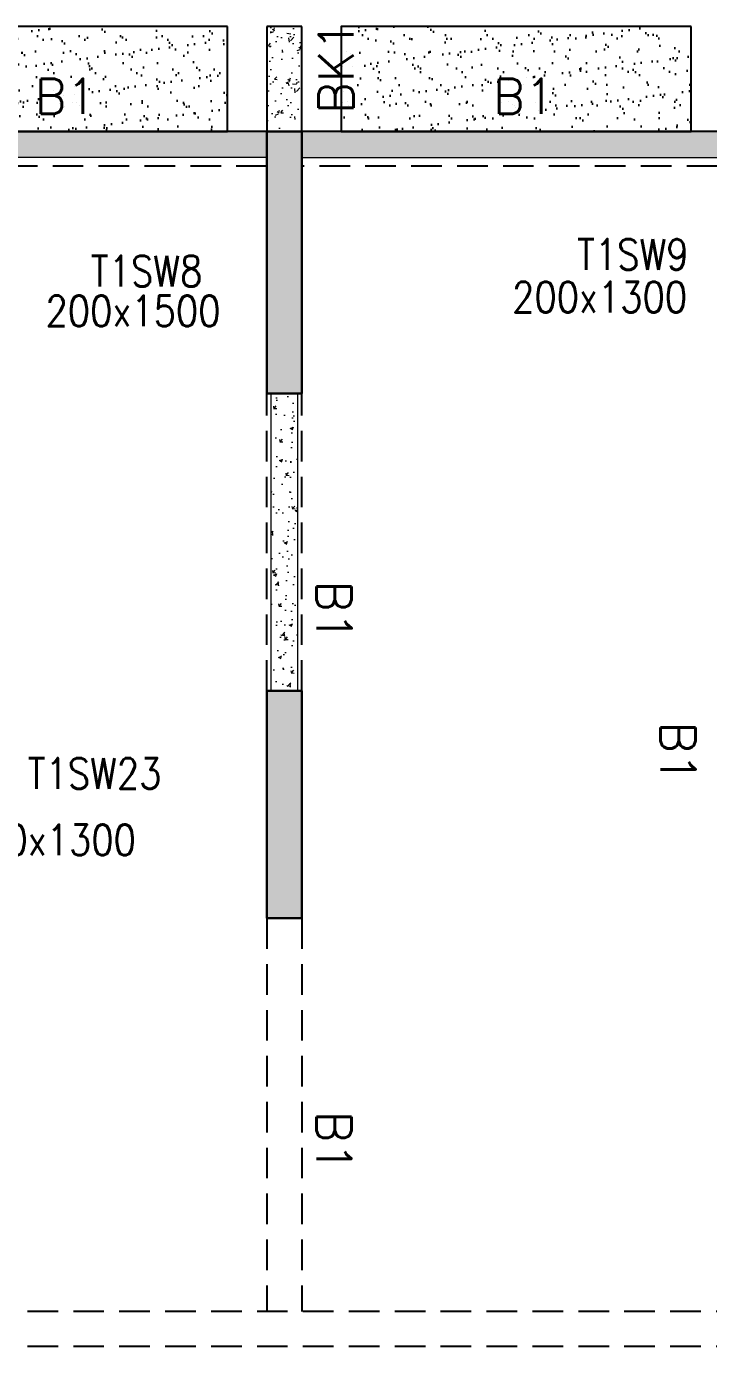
# Model space of a CAD drawing. Header units: millimetres. Extents: x 1078357 to 2594950, y -4969473 to -4636555.
# Drawn here: x 1829556 to 1833457, y -4654688 to -4647138 of the extents above; entities that cross this region are included whole.
import ezdxf

# ---------------------------------------------------------------- set-up
doc = ezdxf.new("R2010")
doc.units = ezdxf.units.MM
for name, pattern in [('CONTINOUS', [0]), ('HIDDEN', [0.375, 0.25, -0.125]), ('New Retail block$0$CONTINOUS', [0])]:
    doc.linetypes.add(name, pattern=pattern)
for name, color, linetype, lineweight in [('A-_ANOTDIMA_D-', 6, 'Continuous', 13), ('COL. NO.', 30, 'Continuous', 25), ('COL. SIZE', 7, 'Continuous', 25), ('HATCH', 8, 'Continuous', 30), ('S-NON STR RCC WALL', 8, 'Continuous', 0)]:
    doc.layers.add(name, color=color, linetype=linetype, lineweight=lineweight)
for name, color, linetype in [('B-200x650', 241, 'HIDDEN'), ('S-COLUMN_SHEAR WALL', 1, 'Continuous'), ('S-PROJECTION', 54, 'New Retail block$0$CONTINOUS')]:
    doc.layers.add(name, color=color, linetype=linetype)
doc.styles.add('ROMANS', font='romans.shx', dxfattribs={"width": 0.85})
pattern_1 = [(50, (-5623938.83, 27938857.12), (182.184669, -15.93908554), [19.05, -209.55]), (355, (-5623938.83, 27938857.12), (-35.2434214, 191.0568452), [15.24, -167.6405842]), (100.4514447, (-5623923.65, 27938855.8), (146.9412471, 175.1177519), [16.1900088, -178.0902446]), (46.1842, (-5623938.83, 27938907.92), (271.0790409, -42.042328), [28.575, -314.325]), (96.6355576, (-5623916.24, 27938904.42), (237.404134, 247.4261246), [24.2850231, -267.1356082]), (351.1841512, (-5623938.83, 27938907.92), (237.404134, 247.4261246), [22.859967, -251.459732]), (21, (-5623913.43, 27938895.22), (151.6143913, -102.2651982), [19.05, -209.55]), (326, (-5623913.43, 27938895.22), (61.8020283, 184.1879661), [15.24, -167.64]), (71.451445, (-5623900.8, 27938886.7), (213.4164193, 81.9227689), [16.1900088, -178.0899376]), (37.5, (-5623938.834, 27938857.12), (3.08860325, 84.55503887), [0, -165.608, 0, -170.18, 0, -168.275]), (7.5, (-5623938.83, 27938857.12), (66.8196625, 100.18057482), [0, -97.028, 0, -161.798, 0, -64.135]), (327.5, (-5623995.476, 27938857.12), (135.59059517, -5.72874399), [0, -63.5, 0, -198.12, 0, -262.89]), (317.5, (-5624020.88, 27938857.12), (148.1291814, 25.42649103), [0, -82.55, 0, -131.572, 0, -186.69])]

# ---------------------------------------------------------------- blocks, each defined once
blk = doc.blocks.new('G$CD63B60BD')
at = {"layer": 'COL. NO.', "linetype": 'Continuous', "style": 'ROMANS', "width": 0.85}
for s, p in [('T1SW9', (19998.6, 15108.5, -323.1)), ('T1SW8', (17218.7, 15013.4, -320.4)), ('T1SW23', (16857.3, 12140.3, -320.4))]:
    blk.add_text(s, height=175, dxfattribs=at).set_placement(p)
at = {"layer": 'COL. SIZE', "linetype": 'Continuous', "style": 'ROMANS', "width": 0.85}
for s, p in [('200x1300', (19627.1, 14864.7, -323.1)), ('200x1500', (16959.4, 14785.6, -320.4)), ('200x1300', (16475.4, 11760.5, -320.4))]:
    blk.add_text(s, height=175, dxfattribs=at).set_placement(p)

msp = doc.modelspace()

# ---------------------------------------------------------------- hatches: boundary and pattern name
at = {"layer": 'HATCH'}
h = msp.add_hatch(dxfattribs=at)
h.set_pattern_fill('AR-SAND', color=8, scale=3, angle=179.97015)
h.set_pattern_definition([(37.4701541, (-1030102.19, 9339832.47), (-4.7236114, 146.8264517), [0, -115.824, 0, -129.54, 0, -123.825]), (7.4701541, (-1030102.2, 9339832.47), (134.9689868, 214.9772528), [0, -62.484, 0, -104.394, 0, -40.005]), (327.4701541, (-1030195.92, 9339832.52), (237.2979035, 0.3075449), [0, -38.1, 0, -137.16, 0, -179.07]), (317.4701541, (-1030195.92, 9339832.52), (229.1017424, 66.759465), [0, -19.05, 0, -89.916, 0, -102.87])])
h.paths.add_polyline_path([(1830706.4, -4647137.8), (1828706.4, -4647137.8), (1828706.4, -4647737.8), (1830706.4, -4647737.8)])
h = msp.add_hatch(dxfattribs=at)
h.set_pattern_fill('AR-SAND', color=8, scale=3, angle=179.97015)
h.set_pattern_definition([(37.4701541, (-1032752.19, 9339832.47), (-4.7236114, 146.8264517), [0, -115.824, 0, -129.54, 0, -123.825]), (7.4701541, (-1032752.2, 9339832.47), (134.9689868, 214.9772528), [0, -62.484, 0, -104.394, 0, -40.005]), (327.4701541, (-1032845.92, 9339832.52), (237.2979035, 0.3075449), [0, -38.1, 0, -137.16, 0, -179.07]), (317.4701541, (-1032845.92, 9339832.52), (229.1017424, 66.759465), [0, -19.05, 0, -89.916, 0, -102.87])])
h.paths.add_polyline_path([(1833356.4, -4647137.8), (1831356.4, -4647137.8), (1831356.4, -4647737.8), (1833356.4, -4647737.8)])
at = {"layer": 'S-COLUMN_SHEAR WALL', "lineweight": 25, "extrusion": (1.00316e-06, 1.91639e-11, 1)}
h = msp.add_hatch(color=1, dxfattribs=at)
h.dxf.hatch_style = 1
h.paths.add_polyline_path([(1831131.1, -4647737.8), (1830931.1, -4647737.8), (1830931.1, -4649237.8), (1831131.1, -4649237.8)])
at = {"layer": 'S-COLUMN_SHEAR WALL', "lineweight": 25, "extrusion": (-1.00316e-06, 2.11765e-11, 1)}
h = msp.add_hatch(color=1, dxfattribs=at)
h.dxf.hatch_style = 1
h.paths.add_polyline_path([(1830931.1, -4647737.8), (1831131.1, -4647737.8), (1831131.1, -4649237.8), (1830931.1, -4649237.8)])
at = {"layer": 'S-COLUMN_SHEAR WALL', "lineweight": 25, "extrusion": (1.00316e-06, 1.91639e-11, 1)}
h = msp.add_hatch(color=1, dxfattribs=at)
h.dxf.hatch_style = 1
h.paths.add_polyline_path([(1831131.1, -4652237.8), (1830931.1, -4652237.8), (1830931.1, -4650937.8), (1831131.1, -4650937.8)])
at = {"layer": 'S-COLUMN_SHEAR WALL', "lineweight": 25, "extrusion": (-1.00316e-06, 2.11765e-11, 1)}
h = msp.add_hatch(color=1, dxfattribs=at)
h.dxf.hatch_style = 1
h.paths.add_polyline_path([(1830931.1, -4652237.8), (1831131.1, -4652237.8), (1831131.1, -4650937.8), (1830931.1, -4650937.8)])
at = {"layer": 'S-NON STR RCC WALL'}
h = msp.add_hatch(dxfattribs=at)
h.set_pattern_fill('AR-CONC', color=256, angle=180)
h.set_pattern_definition([(50, (-6702913.66, 32907950.42), (182.184669, -15.93908554), [19.05, -209.55]), (355, (-6702913.66, 32907950.42), (-35.2434214, 191.0568452), [15.24, -167.6405842]), (100.4514447, (-6702898.48, 32907949.1), (146.9412471, 175.1177519), [16.1900088, -178.0902446]), (46.1842, (-6702913.66, 32908001.22), (271.0790409, -42.0423279), [28.575, -314.325]), (96.6355576, (-6702891.08, 32907997.72), (237.404134, 247.4261246), [24.2850231, -267.1356082]), (351.1841512, (-6702913.66, 32908001.22), (237.404134, 247.4261246), [22.859967, -251.459732]), (21, (-6702888.26, 32907988.52), (151.61439127, -102.2651982), [19.05, -209.55]), (326, (-6702888.26, 32907988.52), (61.80202835, 184.1879661), [15.24, -167.64]), (71.451445, (-6702875.63, 32907980), (213.4164193, 81.9227689), [16.1900088, -178.0899376]), (37.5, (-6702913.665, 32907950.424), (3.08860325, 84.55503887), [0, -165.608, 0, -170.18, 0, -168.275]), (7.5, (-6702913.665, 32907950.42), (66.8196625, 100.18057482), [0, -97.028, 0, -161.798, 0, -64.135]), (327.5, (-6702970.31, 32907950.424), (135.59059517, -5.72874399), [0, -63.5, 0, -198.12, 0, -262.89]), (317.5, (-6702995.71, 32907950.42), (148.1291814, 25.42649103), [0, -82.55, 0, -131.572, 0, -186.69])])
h.paths.add_polyline_path([(1831131.1, -4647737.8), (1831131.1, -4647137.8), (1830931.1, -4647137.8), (1830931.1, -4647737.8), (1831131.1, -4647737.8)], is_closed=False)
h = msp.add_hatch(dxfattribs=at)
h.set_pattern_fill('AR-CONC', color=256, angle=180)
h.set_pattern_definition(pattern_1)
h.paths.add_polyline_path([(1825934.3, -4647737.8), (1830931.4, -4647737.8), (1830931.4, -4647887.8), (1825934.3, -4647887.8)])
h = msp.add_hatch(dxfattribs=at)
h.set_pattern_fill('AR-CONC', color=256)
h.set_pattern_definition(pattern_1)
h.paths.add_polyline_path([(1836128.4, -4647737.8), (1831131.3, -4647737.8), (1831131.3, -4647887.8), (1836128.4, -4647887.8)])
at = {"layer": 'S-NON STR RCC WALL', "ltscale": 700}
h = msp.add_hatch(dxfattribs=at)
h.set_pattern_fill('AR-CONC', color=256)
h.set_pattern_definition([(50, (697840.26, -65139.46), (182.184669, -15.9390855), [19.05, -209.55]), (355, (697840.26, -65139.46), (-35.2434214, 191.056845), [15.24, -167.640584]), (100.4514447, (697855.45, -65140.8), (146.941247, 175.117752), [16.190009, -178.0902446]), (46.1842, (697840.26, -65088.66), (271.079041, -42.042328), [28.575, -314.325]), (96.6355576, (697862.85, -65092.17), (237.404134, 247.426125), [24.285023, -267.135608]), (351.184151, (697840.26, -65088.66), (237.404134, 247.426125), [22.859967, -251.459732]), (21, (697865.66, -65101.36), (151.6143913, -102.265198), [19.05, -209.55]), (326, (697865.66, -65101.36), (61.802028, 184.187966), [15.24, -167.64]), (71.451445, (697878.3, -65109.89), (213.416419, 81.922769), [16.190009, -178.0899376]), (37.5, (697840.264, -65139.464), (3.08860325, 84.5550389), [0, -165.608, 0, -170.18, 0, -168.275]), (7.5, (697840.26, -65139.46), (66.8196625, 100.1805748), [0, -97.028, 0, -161.798, 0, -64.135]), (327.5, (697783.62, -65139.464), (135.5905952, -5.728744), [0, -63.5, 0, -198.12, 0, -262.89]), (317.5, (697758.22, -65139.46), (148.1291814, 25.426491), [0, -82.55, 0, -131.572, 0, -186.69])])
h.paths.add_polyline_path([(1830956.3, -4649237.7), (1831106.3, -4649237.7), (1831106.3, -4650937.7), (1830956.3, -4650937.7)])

# ---------------------------------------------------------------- linework, layer by layer
at = {"layer": 'B-200x650', "linetype": 'CONTINOUS', "ltscale": 700}
for p, q in [((1831131.1, -4647137.7, 0), (1830931.1, -4647137.7, 0)), ((1830931.1, -4647137.7, 0), (1830931.1, -4647737.7, 0)), ((1831131.1, -4647737.7, 0), (1831131.1, -4647137.7, 0)), ((1830931.4, -4647737.8, 0), (1825931.4, -4647737.8, 0)), ((1836131.4, -4647737.8, 0), (1831131.4, -4647737.8, 0))]:
    msp.add_line(p, q, dxfattribs=at)
at = {"layer": 'B-200x650', "linetype": 'HIDDEN', "ltscale": 700}
for p, q in [((1830931.4, -4647937.8, 0), (1825931.4, -4647937.8, 0)), ((1836131.4, -4647937.8, 0), (1831131.4, -4647937.8, 0)), ((1830931.4, -4650937.7, 0), (1830931.4, -4649237.7, 0)), ((1831131.4, -4650937.7, 0), (1831131.4, -4649237.7, 0)), ((1830931.4, -4652237.8, 0), (1830931.4, -4654487.7, 0)), ((1831131.4, -4652237.8, 0), (1831131.4, -4654487.7, 0)), ((1836824.7, -4654487.7, 0), (1824606.1, -4654487.7, 0)), ((1836824.7, -4654687.7, 0), (1824606.1, -4654687.7, 0))]:
    msp.add_line(p, q, dxfattribs=at)
at = {"layer": 'S-COLUMN_SHEAR WALL', "color": 1, "lineweight": 25, "extrusion": (1.00316e-06, 1.91639e-11, 1), "elevation": 1.8}
for points in [[(1831131.1, -4647737.8), (1830931.1, -4647737.8), (1830931.1, -4649237.8), (1831131.1, -4649237.8)], [(1831131.1, -4652237.8), (1830931.1, -4652237.8), (1830931.1, -4650937.8), (1831131.1, -4650937.8)]]:
    msp.add_lwpolyline(points, close=True, dxfattribs=at)
at = {"layer": 'S-COLUMN_SHEAR WALL', "color": 1, "lineweight": 25, "extrusion": (-1.00316e-06, 2.11765e-11, 1), "elevation": -1.8}
for points in [[(1830931.1, -4647737.8), (1831131.1, -4647737.8), (1831131.1, -4649237.8), (1830931.1, -4649237.8)], [(1830931.1, -4652237.8), (1831131.1, -4652237.8), (1831131.1, -4650937.8), (1830931.1, -4650937.8)]]:
    msp.add_lwpolyline(points, close=True, dxfattribs=at)
at = {"layer": 'S-NON STR RCC WALL', "elevation": 0}
for points in [[(1825934.3, -4647737.8), (1830931.4, -4647737.8), (1830931.4, -4647887.8), (1825934.3, -4647887.8)], [(1836128.4, -4647737.8), (1831131.3, -4647737.8), (1831131.3, -4647887.8), (1836128.4, -4647887.8)]]:
    msp.add_lwpolyline(points, close=True, dxfattribs=at)
at = {"layer": 'S-NON STR RCC WALL', "ltscale": 700, "elevation": 0}
msp.add_lwpolyline([(1830956.3, -4649237.7), (1831106.3, -4649237.7), (1831106.3, -4650937.7), (1830956.3, -4650937.7)], close=True, dxfattribs=at)
at = {"layer": 'S-PROJECTION', "elevation": 0}
for points in [[(1830706.4, -4647137.8), (1828706.4, -4647137.8), (1828706.4, -4647737.8), (1830706.4, -4647737.8)], [(1833356.4, -4647137.8), (1831356.4, -4647137.8), (1831356.4, -4647737.8), (1833356.4, -4647737.8)]]:
    msp.add_lwpolyline(points, close=True, dxfattribs=at)

# ---------------------------------------------------------------- block references
at = {"layer": 'A-_ANOTDIMA_D-', "color": 2, "ltscale": 700}
msp.add_blockref('G$CD63B60BD', (1812706.1, -4663637.8, 0), dxfattribs=at)

# ---------------------------------------------------------------- texts
at = {"layer": 'B-200x650', "linetype": 'CONTINOUS', "ltscale": 700, "style": 'ROMANS'}
msp.add_text('BK1', height=200, rotation=90, dxfattribs=at).set_placement((1831426.7, -4647637.4, 50))
at = {"layer": 'B-200x650', "linetype": 'HIDDEN', "ltscale": 500, "style": 'ROMANS'}
for rotation, p in [(359.99906, (1829604.9, -4647637.4, -2.7)), (359.99906, (1832225.6, -4647637.4, -2.7)), (269.99906, (1831215.2, -4650305.6, -2.7)), (269.99906, (1833182, -4651112.7, -2.7)), (269.99906, (1831214.5, -4653339.6, -2.7))]:
    msp.add_text('B1', height=200, rotation=rotation, dxfattribs=at).set_placement(p)

doc.saveas('drawing.dxf')
